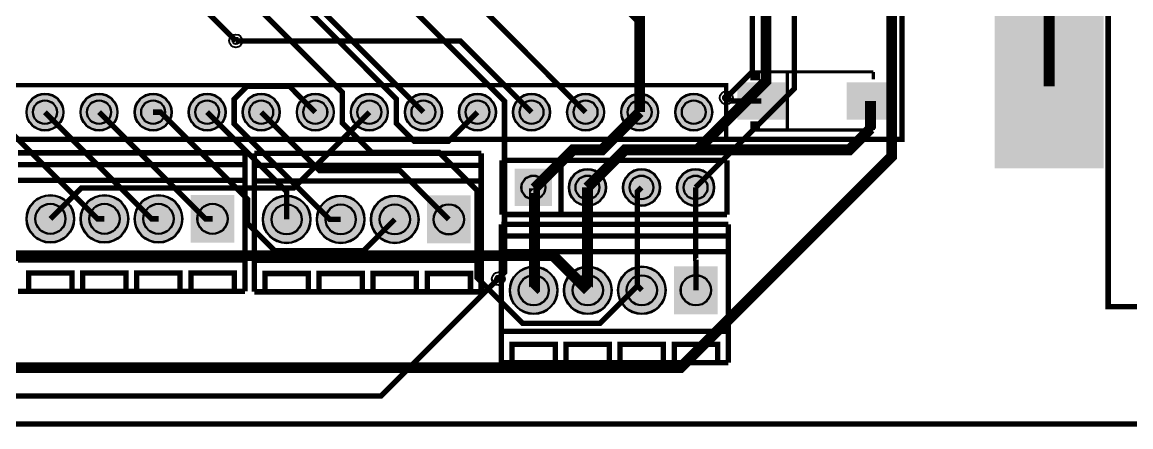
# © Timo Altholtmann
# Model space of a CAD drawing. Header units: millimetres. Extents: x -3 to 159, y 0 to 56.
# Drawn here: x 23.9 to 76, y 0.2 to 19.2 of the extents above; entities that cross this region are included whole.
import ezdxf

# ---------------------------------------------------------------- set-up
doc = ezdxf.new("R2010")
doc.units = ezdxf.units.MM
for name, color, linetype, true_color in [('BoardOutLine', 7, 'Continuous', 0xff00ff), ('BottomLayer', 7, 'Continuous', 0x0000ff), ('BottomSolderMaskLayer', 7, 'Continuous', 0xaa00ff), ('Document', 7, 'Continuous', 0xffffff), ('Hole', 7, 'Continuous', 0x222222), ('Multi-Layer', 7, 'Continuous', 0xc0c0c0), ('TopLayer', 7, 'Continuous', 0xff0000), ('TopPasteMaskLayer', 7, 'Continuous', 0x808080), ('TopSilkLayer', 7, 'Continuous', 0xffcc00), ('TopSolderMaskLayer', 7, 'Continuous', 0x800080)]:
    doc.layers.add(name, color=color, linetype=linetype, true_color=true_color)

msp = doc.modelspace()

# ---------------------------------------------------------------- hatches: boundary and pattern name
at = {"layer": 'BottomSolderMaskLayer'}
for points in [[(24.144, 14.991, 1), (25.894, 14.991, 1)], [(26.684, 14.991, 1), (28.434, 14.991, 1)], [(29.224, 14.991, 1), (30.974, 14.991, 1)], [(31.764, 14.991, 1), (33.514, 14.991, 1)], [(34.304, 14.991, 1), (36.054, 14.991, 1)], [(36.844, 14.991, 1), (38.594, 14.991, 1)], [(39.384, 14.991, 1), (41.134, 14.991, 1)], [(41.924, 14.991, 1), (43.674, 14.991, 1)], [(44.464, 14.991, 1), (46.214, 14.991, 1)], [(47.004, 14.991, 1), (48.754, 14.991, 1)], [(49.544, 14.991, 1), (51.295, 14.991, 1)], [(52.084, 14.991, 1), (53.835, 14.991, 1)], [(54.624, 14.991, 1), (56.375, 14.991, 1)], [(47.09, 12.331), (48.841, 12.331), (48.841, 10.58), (47.09, 10.58)], [(49.63, 11.455, 1), (51.381, 11.455, 1)], [(52.17, 11.455, 1), (53.921, 11.455, 1)], [(54.71, 11.455, 1), (56.461, 11.455, 1)], [(24.148, 9.982, 1), (26.398, 9.982, 1)], [(26.688, 9.982, 1), (28.938, 9.982, 1)], [(29.228, 9.982, 1), (31.478, 9.982, 1)], [(33.918, 8.857), (31.868, 8.857), (31.868, 11.108), (33.918, 11.108)], [(35.247, 9.957, 1), (37.498, 9.957, 1)], [(37.787, 9.957, 1), (40.038, 9.957, 1)], [(40.327, 9.957, 1), (42.578, 9.957, 1)], [(45.018, 8.831), (42.967, 8.831), (42.967, 11.082), (45.018, 11.082)], [(46.855, 6.629, 1), (49.106, 6.629, 1)], [(49.395, 6.629, 1), (51.646, 6.629, 1)], [(51.935, 6.629, 1), (54.186, 6.629, 1)], [(56.626, 5.504), (54.575, 5.504), (54.575, 7.755), (56.626, 7.755)]]:
    msp.add_hatch(color=256, dxfattribs=at).paths.add_polyline_path(points)
at = {"layer": 'Document'}
for points in [[(63.382, 14.876), (63.382, 16.163), (63.189, 16.163), (63.189, 14.876)], [(58.808, 15.423), (58.808, 15.616), (59.58, 15.616), (59.58, 15.423)], [(63.671, 15.423), (63.671, 15.616), (62.899, 15.616), (62.899, 15.423)]]:
    msp.add_hatch(color=256, dxfattribs=at).paths.add_polyline_path(points)
at = {"layer": 'Multi-Layer'}
for points in [[(24.169, 14.991, 1), (25.869, 14.991, 1)], [(26.709, 14.991, 1), (28.409, 14.991, 1)], [(29.249, 14.991, 1), (30.949, 14.991, 1)], [(31.789, 14.991, 1), (33.489, 14.991, 1)], [(34.329, 14.991, 1), (36.029, 14.991, 1)], [(36.869, 14.991, 1), (38.569, 14.991, 1)], [(39.409, 14.991, 1), (41.109, 14.991, 1)], [(41.949, 14.991, 1), (43.649, 14.991, 1)], [(44.489, 14.991, 1), (46.189, 14.991, 1)], [(47.029, 14.991, 1), (48.729, 14.991, 1)], [(49.569, 14.991, 1), (51.269, 14.991, 1)], [(52.109, 14.991, 1), (53.809, 14.991, 1)], [(54.649, 14.991, 1), (56.349, 14.991, 1)], [(47.115, 12.305), (48.815, 12.305), (48.815, 10.605), (47.115, 10.605)], [(49.655, 11.455, 1), (51.355, 11.455, 1)], [(52.195, 11.455, 1), (53.895, 11.455, 1)], [(54.735, 11.455, 1), (56.435, 11.455, 1)], [(24.173, 9.982, 1), (26.373, 9.982, 1)], [(26.713, 9.982, 1), (28.913, 9.982, 1)], [(29.253, 9.982, 1), (31.453, 9.982, 1)], [(33.893, 8.882), (31.893, 8.882), (31.893, 11.082), (33.893, 11.082)], [(35.273, 9.957, 1), (37.473, 9.957, 1)], [(37.813, 9.957, 1), (40.013, 9.957, 1)], [(40.353, 9.957, 1), (42.553, 9.957, 1)], [(44.993, 8.857), (42.993, 8.857), (42.993, 11.057), (44.993, 11.057)], [(46.881, 6.629, 1), (49.081, 6.629, 1)], [(49.421, 6.629, 1), (51.621, 6.629, 1)], [(51.961, 6.629, 1), (54.161, 6.629, 1)], [(56.601, 5.529), (54.601, 5.529), (54.601, 7.729), (56.601, 7.729)]]:
    msp.add_hatch(color=256, dxfattribs=at).paths.add_polyline_path(points)
at = {"layer": 'TopLayer'}
for points in [[(69.66, 12.395), (69.66, 20.015), (74.74, 20.015), (74.74, 12.395)], [(57.574, 16.369), (59.774, 16.369), (59.774, 14.669), (57.574, 14.669)], [(62.705, 16.369), (64.905, 16.369), (64.905, 14.669), (62.705, 14.669)]]:
    msp.add_hatch(color=256, dxfattribs=at).paths.add_polyline_path(points)
at = {"layer": 'TopPasteMaskLayer'}
for points in [[(69.66, 12.395), (69.66, 20.015), (74.74, 20.015), (74.74, 12.395)], [(57.574, 16.369), (59.774, 16.369), (59.774, 14.669), (57.574, 14.669)], [(62.705, 16.369), (64.905, 16.369), (64.905, 14.669), (62.705, 14.669)]]:
    msp.add_hatch(color=256, dxfattribs=at).paths.add_polyline_path(points)
at = {"layer": 'TopSilkLayer'}
for points in [[(58.615, 16.959), (58.615, 16.482), (58.157, 16.482), (58.157, 16.959)], [(58.615, 14.08), (58.615, 14.557), (58.157, 14.557), (58.157, 14.08)]]:
    msp.add_hatch(color=256, dxfattribs=at).paths.add_polyline_path(points)
at = {"layer": 'TopSolderMaskLayer'}
for points in [[(69.643, 12.357), (69.643, 20.053), (74.757, 20.053), (74.757, 12.357)], [(57.549, 16.395), (59.799, 16.395), (59.799, 14.644), (57.549, 14.644)], [(62.68, 16.395), (64.93, 16.395), (64.93, 14.644), (62.68, 14.644)], [(24.144, 14.991, 1), (25.894, 14.991, 1)], [(26.684, 14.991, 1), (28.434, 14.991, 1)], [(29.224, 14.991, 1), (30.974, 14.991, 1)], [(31.764, 14.991, 1), (33.514, 14.991, 1)], [(34.304, 14.991, 1), (36.054, 14.991, 1)], [(36.844, 14.991, 1), (38.594, 14.991, 1)], [(39.384, 14.991, 1), (41.134, 14.991, 1)], [(41.924, 14.991, 1), (43.674, 14.991, 1)], [(44.464, 14.991, 1), (46.214, 14.991, 1)], [(47.004, 14.991, 1), (48.754, 14.991, 1)], [(49.544, 14.991, 1), (51.295, 14.991, 1)], [(52.084, 14.991, 1), (53.835, 14.991, 1)], [(54.624, 14.991, 1), (56.375, 14.991, 1)], [(47.09, 12.331), (48.841, 12.331), (48.841, 10.58), (47.09, 10.58)], [(49.63, 11.455, 1), (51.381, 11.455, 1)], [(52.17, 11.455, 1), (53.921, 11.455, 1)], [(54.71, 11.455, 1), (56.461, 11.455, 1)], [(24.148, 9.982, 1), (26.398, 9.982, 1)], [(26.688, 9.982, 1), (28.938, 9.982, 1)], [(29.228, 9.982, 1), (31.478, 9.982, 1)], [(33.918, 8.857), (31.868, 8.857), (31.868, 11.108), (33.918, 11.108)], [(35.247, 9.957, 1), (37.498, 9.957, 1)], [(37.787, 9.957, 1), (40.038, 9.957, 1)], [(40.327, 9.957, 1), (42.578, 9.957, 1)], [(45.018, 8.831), (42.967, 8.831), (42.967, 11.082), (45.018, 11.082)], [(46.855, 6.629, 1), (49.106, 6.629, 1)], [(49.395, 6.629, 1), (51.646, 6.629, 1)], [(51.935, 6.629, 1), (54.186, 6.629, 1)], [(56.626, 5.504), (54.575, 5.504), (54.575, 7.755), (56.626, 7.755)]]:
    msp.add_hatch(color=256, dxfattribs=at).paths.add_polyline_path(points)

# ---------------------------------------------------------------- linework, layer by layer
at = {"layer": 'BoardOutLine', "const_width": 0.254}
msp.add_lwpolyline([(-0.809, 56.347), (-0.809, 0.347), (159.191, 0.347)], dxfattribs=at)
at = {"layer": 'BottomLayer'}
for points, const_width in [([(28.202, 45.365), (28.829, 44.738), (28.829, 28.312), (41.529, 15.612), (41.529, 14.462), (42.372, 13.619), (43.967, 13.619), (45.339, 14.991)], 0.254), ([(33.282, 45.365), (31.369, 43.451), (31.369, 26.421), (42.799, 14.991)], 0.254), ([(55.702, 45.365), (58.89, 42.177), (58.89, 16.446), (55.668, 13.223), (52.273, 13.223), (50.505, 11.455)], 0.508), ([(52.851, 6.839), (51.091, 5.08), (47.455, 5.08), (45.325, 7.21), (45.325, 11.315), (43.542, 13.098), (40.369, 13.098), (38.989, 14.478), (38.989, 15.921), (22.479, 32.431), (22.479, 40.391)], 0.254), ([(55.499, 39.273), (58.247, 36.525), (58.247, 16.887), (57.028, 15.667)], 0.254), ([(46.319, 7.173), (46.609, 7.464), (46.609, 15.505), (41.162, 20.952), (41.162, 34.374), (44.736, 37.948), (50.262, 37.948)], 0.254), ([(55.585, 11.455), (60.227, 16.097), (60.227, 37.444)], 0.254), ([(33.985, 18.334), (17.955, 34.365), (15.823, 34.365), (15.823, 34.365)], 0.254), ([(11.024, 2.997), (54.881, 2.997), (64.802, 12.918), (64.802, 30.404)], 0.508), ([(51.464, 25.74), (52.959, 24.245), (52.959, 14.991)], 0.508), ([(37.719, 14.991), (36.507, 16.203), (34.509, 16.203), (33.909, 15.604), (33.909, 14.446), (38.398, 9.957), (38.913, 9.957)], 0.254), ([(22.479, 14.991), (27.488, 9.982), (27.813, 9.982)], 0.254), ([(25.019, 14.991), (30.028, 9.982), (30.353, 9.982)], 0.254), ([(27.559, 14.991), (32.568, 9.982), (32.893, 9.982)], 0.254), ([(41.453, 9.957), (39.99, 8.494), (35.807, 8.494), (34.545, 9.756), (34.545, 10.899), (30.453, 14.991), (30.099, 14.991)], 0.254), ([(32.639, 14.991), (36.373, 11.257), (36.373, 9.957)], 0.254), ([(35.179, 14.991), (37.923, 12.247), (41.703, 12.247), (43.993, 9.957)], 0.254), ([(52.959, 14.991), (51.191, 13.223), (49.825, 13.223), (48.019, 11.417)], 0.508), ([(48.019, 11.417), (47.981, 11.455), (47.965, 11.455)], 0.508), ([(47.981, 6.629), (48.019, 6.668), (48.019, 11.417)], 0.508), ([(50.505, 11.455), (50.505, 6.645), (50.521, 6.629)], 0.508), ([(53.045, 11.455), (52.851, 11.261), (52.851, 6.839)], 0.254), ([(55.585, 11.455), (55.585, 8.075), (55.601, 8.06)], 0.254), ([(55.601, 6.629), (55.601, 8.06)], 0.254), ([(52.851, 6.839), (53.061, 6.629)], 0.254)]:
    msp.add_lwpolyline(points, dxfattribs=dict(at, const_width=const_width))
at = {"layer": 'BottomSolderMaskLayer'}
for centre, radius in [((25.019, 14.991), 0.875), ((27.559, 14.991), 0.875), ((30.099, 14.991), 0.875), ((32.639, 14.991), 0.875), ((35.179, 14.991), 0.875), ((37.719, 14.991), 0.875), ((40.259, 14.991), 0.875), ((42.799, 14.991), 0.875), ((45.339, 14.991), 0.875), ((47.879, 14.991), 0.875), ((50.419, 14.991), 0.875), ((52.959, 14.991), 0.875), ((55.499, 14.991), 0.875), ((25.019, 14.991), 0.566), ((27.559, 14.991), 0.566), ((30.099, 14.991), 0.566), ((32.639, 14.991), 0.566), ((35.179, 14.991), 0.566), ((37.719, 14.991), 0.566), ((40.259, 14.991), 0.566), ((42.799, 14.991), 0.566), ((45.339, 14.991), 0.566), ((47.879, 14.991), 0.566), ((50.419, 14.991), 0.566), ((52.959, 14.991), 0.566), ((55.499, 14.991), 0.566), ((47.965, 11.455), 0.566), ((50.505, 11.455), 0.875), ((50.505, 11.455), 0.566), ((53.045, 11.455), 0.875), ((53.045, 11.455), 0.566), ((55.585, 11.455), 0.875), ((55.585, 11.455), 0.566), ((25.273, 9.982), 1.125), ((27.813, 9.982), 1.125), ((30.353, 9.982), 1.125), ((36.373, 9.957), 1.125), ((38.913, 9.957), 1.125), ((41.453, 9.957), 1.125), ((25.273, 9.982), 0.716), ((27.813, 9.982), 0.716), ((30.353, 9.982), 0.716), ((32.893, 9.982), 0.718), ((36.373, 9.957), 0.716), ((38.913, 9.957), 0.716), ((41.453, 9.957), 0.716), ((43.993, 9.957), 0.718), ((47.981, 6.629), 1.125), ((47.981, 6.629), 0.716), ((50.521, 6.629), 1.125), ((50.521, 6.629), 0.716), ((53.061, 6.629), 1.125), ((53.061, 6.629), 0.716), ((55.601, 6.629), 0.718)]:
    msp.add_circle(centre, radius, dxfattribs=at)
at = {"layer": 'Hole'}
for centre in [(33.985, 18.334), (57.028, 15.667), (46.319, 7.173)]:
    msp.add_circle(centre, 0.153, dxfattribs=at)
at = {"layer": 'Multi-Layer'}
for centre, radius in [((33.985, 18.334), 0.305), ((25.019, 14.991), 0.85), ((27.559, 14.991), 0.85), ((30.099, 14.991), 0.85), ((32.639, 14.991), 0.85), ((35.179, 14.991), 0.85), ((37.719, 14.991), 0.85), ((40.259, 14.991), 0.85), ((42.799, 14.991), 0.85), ((45.339, 14.991), 0.85), ((47.879, 14.991), 0.85), ((50.419, 14.991), 0.85), ((52.959, 14.991), 0.85), ((55.499, 14.991), 0.85), ((57.028, 15.667), 0.305), ((25.019, 14.991), 0.55), ((27.559, 14.991), 0.55), ((30.099, 14.991), 0.55), ((32.639, 14.991), 0.55), ((35.179, 14.991), 0.55), ((37.719, 14.991), 0.55), ((40.259, 14.991), 0.55), ((42.799, 14.991), 0.55), ((45.339, 14.991), 0.55), ((47.879, 14.991), 0.55), ((50.419, 14.991), 0.55), ((52.959, 14.991), 0.55), ((55.499, 14.991), 0.55), ((47.965, 11.455), 0.55), ((50.505, 11.455), 0.85), ((50.505, 11.455), 0.55), ((53.045, 11.455), 0.85), ((53.045, 11.455), 0.55), ((55.585, 11.455), 0.85), ((55.585, 11.455), 0.55), ((25.273, 9.982), 1.1), ((27.813, 9.982), 1.1), ((30.353, 9.982), 1.1), ((36.373, 9.957), 1.1), ((38.913, 9.957), 1.1), ((41.453, 9.957), 1.1), ((25.273, 9.982), 0.7), ((27.813, 9.982), 0.7), ((30.353, 9.982), 0.7), ((32.893, 9.982), 0.7), ((36.373, 9.957), 0.7), ((38.913, 9.957), 0.7), ((41.453, 9.957), 0.7), ((43.993, 9.957), 0.7), ((46.319, 7.173), 0.305), ((47.981, 6.629), 1.1), ((47.981, 6.629), 0.7), ((50.521, 6.629), 1.1), ((50.521, 6.629), 0.7), ((53.061, 6.629), 1.1), ((53.061, 6.629), 0.7), ((55.601, 6.629), 0.7)]:
    msp.add_circle(centre, radius, dxfattribs=at)
at = {"layer": 'TopLayer'}
for points, const_width in [([(50.419, 14.991), (41.656, 23.754), (17.07, 23.754)], 0.254), ([(52.959, 14.991), (52.959, 19.334), (51.985, 20.308)], 0.508), ([(72.2, 16.205), (72.2, 20.473)], 0.508), ([(47.879, 14.991), (44.536, 18.334), (33.985, 18.334)], 0.254), ([(57.028, 15.667), (57.096, 15.667), (57.244, 15.519)], 0.254), ([(58.674, 15.519), (57.244, 15.519)], 0.254), ([(63.805, 15.519), (63.805, 14.212)], 0.508), ([(40.259, 14.991), (36.696, 11.429), (26.719, 11.429), (25.273, 9.982)], 0.254), ([(63.805, 14.212), (62.816, 13.223), (52.273, 13.223), (50.505, 11.455)], 0.508), ([(11.024, 5.537), (13.74, 8.254), (48.897, 8.254), (50.521, 6.629)], 0.508), ([(0.871, 6.981), (0.871, 6.434), (1.053, 6.251), (3.466, 6.251), (8.052, 1.666), (40.811, 1.666), (46.319, 7.173)], 0.254)]:
    msp.add_lwpolyline(points, dxfattribs=dict(at, const_width=const_width))
at = {"layer": 'TopSilkLayer', "const_width": 0.254}
for points in [[(13.716, 41.661), (65.278, 41.661), (65.278, 13.721), (13.716, 13.721), (13.716, 41.661)], [(74.968, 5.855), (74.968, 26.556), (152.057, 26.556), (152.057, 5.855), (74.968, 5.855)]]:
    msp.add_lwpolyline(points, close=True, dxfattribs=at)
at = {"layer": 'TopSilkLayer'}
for points, const_width in [([(58.538, 16.883), (63.941, 16.883)], 0.152), ([(59.901, 16.883), (59.901, 14.156)], 0.152), ([(63.941, 16.883), (63.941, 16.533)], 0.152), ([(20.574, 16.261), (18.415, 16.261), (18.415, 13.721), (57.023, 13.721), (57.023, 16.261), (56.769, 16.261)], 0.203), ([(56.769, 16.261), (20.574, 16.261)], 0.203), ([(58.538, 14.156), (63.941, 14.156)], 0.152), ([(63.941, 14.156), (63.941, 14.506)], 0.152), ([(23.753, 13.082), (34.413, 13.082)], 0.254), ([(34.413, 6.582), (34.413, 13.082)], 0.254), ([(34.853, 6.557), (34.853, 13.057)], 0.254), ([(34.853, 13.057), (45.513, 13.057)], 0.254), ([(45.513, 6.557), (45.513, 13.057)], 0.254), ([(23.753, 12.525), (34.413, 12.525)], 0.254), ([(34.853, 12.5), (45.513, 12.5)], 0.254), ([(46.485, 12.725), (57.065, 12.725)], 0.254), ([(46.485, 12.725), (46.485, 10.185)], 0.254), ([(49.259, 12.725), (49.259, 10.185)], 0.254), ([(57.065, 12.725), (57.065, 10.185)], 0.254), ([(23.753, 11.788), (34.413, 11.788)], 0.254), ([(34.853, 11.763), (45.513, 11.763)], 0.254), ([(46.485, 10.185), (57.065, 10.185)], 0.254), ([(46.461, 3.229), (46.461, 9.729)], 0.254), ([(46.461, 9.729), (57.121, 9.729)], 0.254), ([(57.121, 3.229), (57.121, 9.729)], 0.254), ([(46.461, 9.172), (57.121, 9.172)], 0.254), ([(46.461, 8.436), (57.121, 8.436)], 0.254), ([(23.753, 8.055), (34.413, 8.055)], 0.254), ([(34.853, 8.029), (45.513, 8.029)], 0.254), ([(26.286, 6.582), (26.286, 7.442), (24.252, 7.442), (24.252, 6.582)], 0.254), ([(28.826, 6.582), (28.826, 7.442), (26.792, 7.442), (26.792, 6.582)], 0.254), ([(31.367, 6.581), (31.367, 7.442), (29.332, 7.442), (29.332, 6.581)], 0.254), ([(33.911, 6.582), (33.911, 7.442), (31.877, 7.442), (31.877, 6.582)], 0.254), ([(37.386, 6.557), (37.386, 7.417), (35.352, 7.417), (35.352, 6.557)], 0.254), ([(39.926, 6.557), (39.926, 7.417), (37.892, 7.417), (37.892, 6.557)], 0.254), ([(42.466, 6.556), (42.466, 7.417), (40.432, 7.417), (40.432, 6.556)], 0.254), ([(45.011, 6.557), (45.011, 7.417), (42.977, 7.417), (42.977, 6.557)], 0.254), ([(23.753, 6.582), (34.413, 6.582)], 0.254), ([(34.853, 6.557), (45.513, 6.557)], 0.254), ([(46.461, 4.702), (57.121, 4.702)], 0.254), ([(48.994, 3.229), (48.994, 4.089), (46.96, 4.089), (46.96, 3.229)], 0.254), ([(51.534, 3.229), (51.534, 4.089), (49.5, 4.089), (49.5, 3.229)], 0.254), ([(54.074, 3.228), (54.074, 4.089), (52.04, 4.089), (52.04, 3.228)], 0.254), ([(56.619, 3.229), (56.619, 4.089), (54.585, 4.089), (54.585, 3.229)], 0.254), ([(46.461, 3.229), (57.121, 3.229)], 0.254)]:
    msp.add_lwpolyline(points, dxfattribs=dict(at, const_width=const_width))
at = {"layer": 'TopSolderMaskLayer'}
for centre, radius in [((25.019, 14.991), 0.875), ((27.559, 14.991), 0.875), ((30.099, 14.991), 0.875), ((32.639, 14.991), 0.875), ((35.179, 14.991), 0.875), ((37.719, 14.991), 0.875), ((40.259, 14.991), 0.875), ((42.799, 14.991), 0.875), ((45.339, 14.991), 0.875), ((47.879, 14.991), 0.875), ((50.419, 14.991), 0.875), ((52.959, 14.991), 0.875), ((55.499, 14.991), 0.875), ((25.019, 14.991), 0.566), ((27.559, 14.991), 0.566), ((30.099, 14.991), 0.566), ((32.639, 14.991), 0.566), ((35.179, 14.991), 0.566), ((37.719, 14.991), 0.566), ((40.259, 14.991), 0.566), ((42.799, 14.991), 0.566), ((45.339, 14.991), 0.566), ((47.879, 14.991), 0.566), ((50.419, 14.991), 0.566), ((52.959, 14.991), 0.566), ((55.499, 14.991), 0.566), ((47.965, 11.455), 0.566), ((50.505, 11.455), 0.875), ((50.505, 11.455), 0.566), ((53.045, 11.455), 0.875), ((53.045, 11.455), 0.566), ((55.585, 11.455), 0.875), ((55.585, 11.455), 0.566), ((25.273, 9.982), 1.125), ((27.813, 9.982), 1.125), ((30.353, 9.982), 1.125), ((36.373, 9.957), 1.125), ((38.913, 9.957), 1.125), ((41.453, 9.957), 1.125), ((25.273, 9.982), 0.716), ((27.813, 9.982), 0.716), ((30.353, 9.982), 0.716), ((32.893, 9.982), 0.718), ((36.373, 9.957), 0.716), ((38.913, 9.957), 0.716), ((41.453, 9.957), 0.716), ((43.993, 9.957), 0.718), ((47.981, 6.629), 1.125), ((47.981, 6.629), 0.716), ((50.521, 6.629), 1.125), ((50.521, 6.629), 0.716), ((53.061, 6.629), 1.125), ((53.061, 6.629), 0.716), ((55.601, 6.629), 0.718)]:
    msp.add_circle(centre, radius, dxfattribs=at)

doc.saveas('drawing.dxf')
